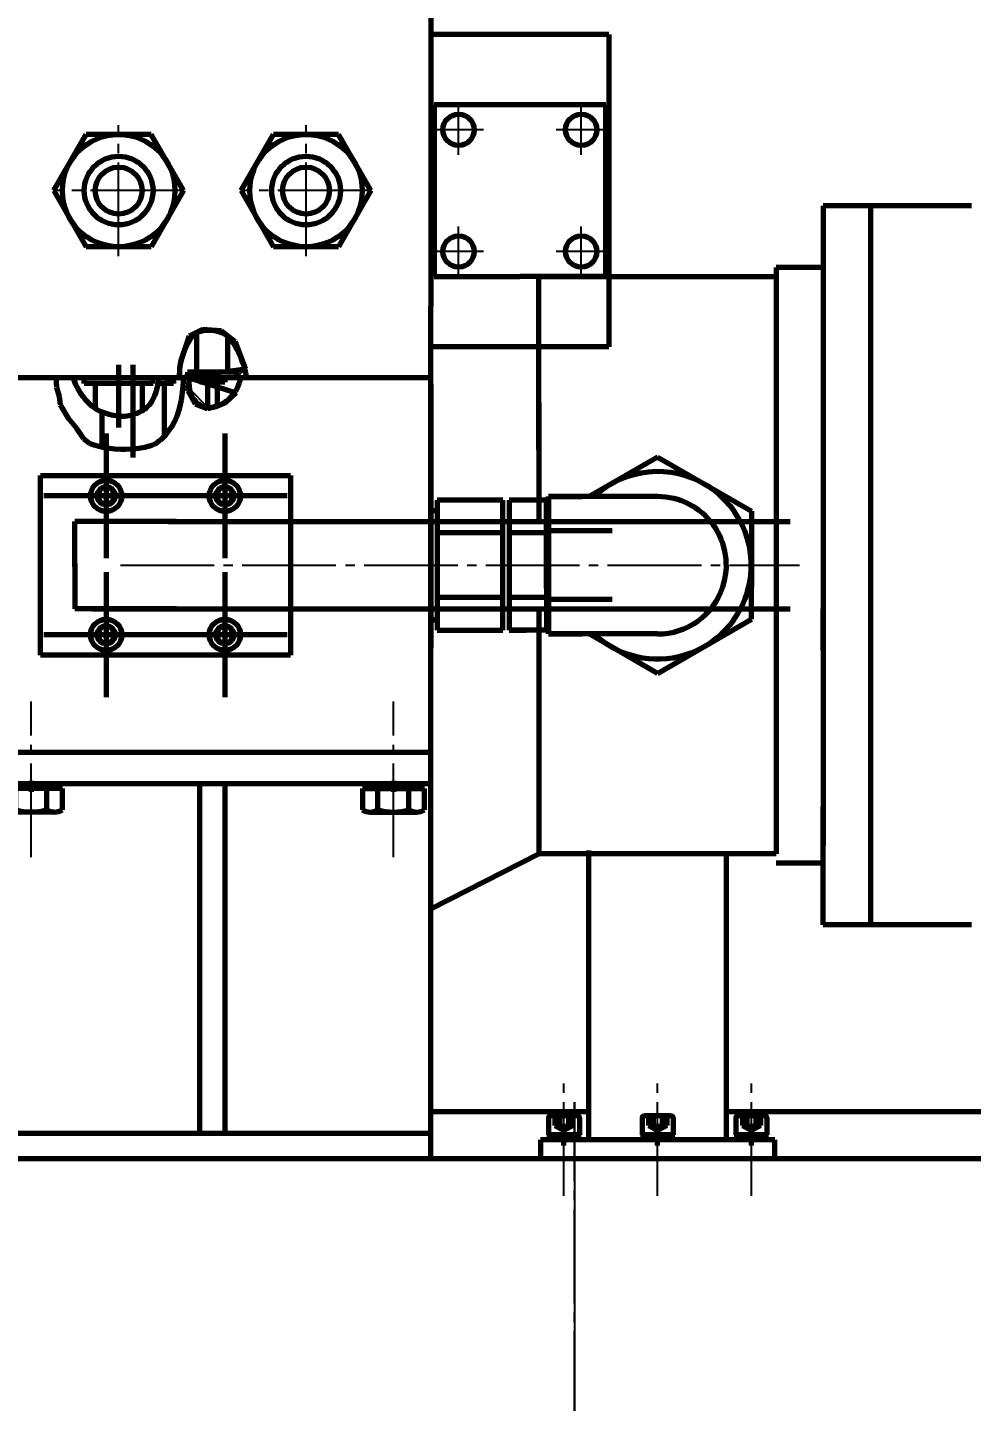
# Model space of a CAD drawing. Header units: millimetres. Extents: x -11880 to 11880, y -8400 to 8400.
# Drawn here: x 468.5 to 770.8, y 4265.5 to 4705.6 of the extents above; entities that cross this region are included whole.
import ezdxf

# ---------------------------------------------------------------- set-up
doc = ezdxf.new("R2010")
doc.units = ezdxf.units.MM
doc.linetypes.add('EB_DASHDOT', pattern=[39, 30, -3, 3, -3])
for name, color, linetype, lineweight in [('CAXA0', 7, 'Continuous', 70), ('CAXA1', 1, 'EB_DASHDOT', 25), ('CAXA4', 3, 'Continuous', 25)]:
    doc.layers.add(name, color=color, linetype=linetype, lineweight=lineweight)
doc.styles.add('标准', font='', dxfattribs={"width": 0.667})
doc.styles.get('标准').set_extended_font_data('SimSun')
doc.dimstyles.new('标准', dxfattribs={"dimscale": 40, "dimtxt": 5, "dimasz": 3, "dimexe": 2, "dimexo": 0, "dimtad": 1, "dimdec": 1, "dimzin": 12, "dimdsep": 46, "dimtxsty": '标准', "dimcen": 0, "dimdle": 4, "dimaunit": 1, "dimazin": 2, "dimtfac": 1, "dimtdec": 3, "dimtmove": 0, "dimatfit": 3, "dimfxl": 0, "dimtolj": 1, "dimtzin": 0, "dimarcsym": 0})

# ---------------------------------------------------------------- blocks, each defined once
blk = doc.blocks.new('CAXBLOCK348', base_point=(459.75, 4439.83))
at = {"layer": 'CAXA0', "linetype": 'EB_DASHDOT', "lineweight": 25}
blk.add_line((469.67, 4439.83), (469.67, 4489.67), dxfattribs=at)
at = {"layer": 'CAXA0'}
for p, q in [((460.47, 4463.34), (478.87, 4463.34)), ((460.47, 4461.79), (460.47, 4463.34)), ((469.67, 4463.34), (468.9, 4461.79)), ((469.67, 4464.34), (469.67, 4460.79)), ((470.45, 4463.34), (469.67, 4461.79)), ((478.87, 4463.34), (478.87, 4461.79)), ((479.6, 4461.79), (459.75, 4461.79)), ((459.75, 4454.99), (459.75, 4461.79)), ((478.87, 4461.79), (460.47, 4461.79)), ((464.71, 4454.99), (464.71, 4461.79)), ((474.63, 4454.99), (474.63, 4461.79)), ((479.6, 4461.79), (479.6, 4454.99)), ((477.12, 4454.29), (462.23, 4454.29))]:
    blk.add_line(p, q, dxfattribs=at)
for centre, radius, start, end in [((462.23, 4459.05), 4.76, 238.5942, 301.4058), ((469.67, 4472.29), 18, 253.9966, 286.0034), ((477.12, 4459.05), 4.76, 238.5942, 301.4058)]:
    blk.add_arc(centre, radius, start, end, dxfattribs=at)
blk = doc.blocks.new('CAXBLOCK349', base_point=(595.6, 4439.83))
at = {"layer": 'CAXA0', "linetype": 'EB_DASHDOT', "lineweight": 25}
blk.add_line((585.67, 4439.83), (585.67, 4489.67), dxfattribs=at)
at = {"layer": 'CAXA0'}
for p, q in [((594.87, 4463.34), (576.47, 4463.34)), ((576.47, 4463.34), (576.47, 4461.79)), ((584.9, 4463.34), (585.67, 4461.79)), ((585.67, 4464.34), (585.67, 4460.79)), ((585.67, 4463.34), (586.45, 4461.79)), ((594.87, 4461.79), (594.87, 4463.34)), ((575.75, 4461.79), (595.6, 4461.79)), ((575.75, 4461.79), (575.75, 4454.99)), ((576.47, 4461.79), (594.87, 4461.79)), ((580.71, 4454.99), (580.71, 4461.79)), ((590.63, 4454.99), (590.63, 4461.79)), ((595.6, 4454.99), (595.6, 4461.79)), ((578.23, 4454.29), (593.12, 4454.29))]:
    blk.add_line(p, q, dxfattribs=at)
for centre, radius, start, end in [((578.23, 4459.05), 4.76, 238.5942, 301.4058), ((585.67, 4472.29), 18, 253.9966, 286.0034), ((593.12, 4459.05), 4.76, 238.5942, 301.4058)]:
    blk.add_arc(centre, radius, start, end, dxfattribs=at)
blk = doc.blocks.new('CAXBLOCK351', base_point=(493.67, 4511.09))
at = {"layer": 'CAXA0'}
for p, q in [((495.67, 4511.09), (491.67, 4511.09)), ((493.38, 4511.09), (493.53, 4511.34)), ((493.53, 4510.84), (493.38, 4511.09)), ((493.53, 4511.34), (493.82, 4511.34)), ((493.67, 4513.09), (493.67, 4509.09)), ((493.82, 4511.34), (493.96, 4511.09)), ((493.96, 4511.09), (493.82, 4510.84)), ((493.82, 4510.84), (493.53, 4510.84))]:
    blk.add_line(p, q, dxfattribs=at)
for radius in [0.5, 0.289]:
    blk.add_circle((493.67, 4511.09), radius, dxfattribs=at)
blk = doc.blocks.new('CAXBLOCK350', base_point=(493.67, 4511.09))
at = {"layer": 'CAXA0'}
for p, q in [((493.67, 4531.09), (493.67, 4491.09)), ((513.67, 4511.09), (473.67, 4511.09)), ((490.79, 4511.09), (492.23, 4513.59)), ((492.23, 4508.59), (490.79, 4511.09)), ((492.23, 4513.59), (495.12, 4513.59)), ((495.12, 4513.59), (496.56, 4511.09)), ((496.56, 4511.09), (495.12, 4508.59)), ((495.12, 4508.59), (492.23, 4508.59))]:
    blk.add_line(p, q, dxfattribs=at)
for radius in [5, 2.89]:
    blk.add_circle((493.67, 4511.09), radius, dxfattribs=at)
blk.add_blockref('CAXBLOCK351', (493.67, 4511.09), dxfattribs=at)
blk = doc.blocks.new('CAXBLOCK353', base_point=(531.67, 4511.09))
at = {"layer": 'CAXA0'}
for p, q in [((533.67, 4511.09), (529.67, 4511.09)), ((531.38, 4511.09), (531.53, 4511.34)), ((531.53, 4510.84), (531.38, 4511.09)), ((531.53, 4511.34), (531.82, 4511.34)), ((531.67, 4513.09), (531.67, 4509.09)), ((531.82, 4511.34), (531.96, 4511.09)), ((531.96, 4511.09), (531.82, 4510.84)), ((531.82, 4510.84), (531.53, 4510.84))]:
    blk.add_line(p, q, dxfattribs=at)
for radius in [0.5, 0.289]:
    blk.add_circle((531.67, 4511.09), radius, dxfattribs=at)
blk = doc.blocks.new('CAXBLOCK352', base_point=(531.67, 4511.09))
at = {"layer": 'CAXA0'}
for p, q in [((531.67, 4531.09), (531.67, 4491.09)), ((551.67, 4511.09), (511.67, 4511.09)), ((528.79, 4511.09), (530.23, 4513.59)), ((530.23, 4508.59), (528.79, 4511.09)), ((530.23, 4513.59), (533.12, 4513.59)), ((533.12, 4513.59), (534.56, 4511.09)), ((534.56, 4511.09), (533.12, 4508.59)), ((533.12, 4508.59), (530.23, 4508.59))]:
    blk.add_line(p, q, dxfattribs=at)
for radius in [5, 2.89]:
    blk.add_circle((531.67, 4511.09), radius, dxfattribs=at)
blk.add_blockref('CAXBLOCK353', (531.67, 4511.09), dxfattribs=at)
blk = doc.blocks.new('CAXBLOCK354', base_point=(700.27, 4349.34))
at = {"layer": 'CAXA0'}
for p, q in [((699.81, 4349.34), (699.81, 4349.5)), ((700.24, 4349.5), (699.81, 4349.5)), ((700.19, 4349.34), (699.81, 4349.34)), ((700.24, 4349.5), (700.19, 4349.34)), ((700.31, 4349.5), (700.25, 4349.34)), ((700.74, 4349.34), (700.25, 4349.34)), ((700.27, 4347.54), (700.27, 4351.3)), ((700.74, 4349.5), (700.31, 4349.5)), ((700.74, 4349.5), (700.74, 4349.34))]:
    blk.add_line(p, q, dxfattribs=at)
blk = doc.blocks.new('CAXBLOCK355', base_point=(670.27, 4349.34))
at = {"layer": 'CAXA0'}
for p, q in [((669.81, 4349.34), (669.81, 4349.5)), ((670.24, 4349.5), (669.81, 4349.5)), ((670.19, 4349.34), (669.81, 4349.34)), ((670.24, 4349.5), (670.19, 4349.34)), ((670.31, 4349.5), (670.25, 4349.34)), ((670.74, 4349.34), (670.25, 4349.34)), ((670.27, 4347.54), (670.27, 4351.3)), ((670.74, 4349.5), (670.31, 4349.5)), ((670.74, 4349.5), (670.74, 4349.34))]:
    blk.add_line(p, q, dxfattribs=at)
blk = doc.blocks.new('CAXBLOCK356', base_point=(640.27, 4349.34))
at = {"layer": 'CAXA0'}
for p, q in [((639.81, 4349.34), (639.81, 4349.5)), ((640.24, 4349.5), (639.81, 4349.5)), ((640.19, 4349.34), (639.81, 4349.34)), ((640.24, 4349.5), (640.19, 4349.34)), ((640.31, 4349.5), (640.25, 4349.34)), ((640.74, 4349.34), (640.25, 4349.34)), ((640.27, 4347.54), (640.27, 4351.3)), ((640.74, 4349.5), (640.31, 4349.5)), ((640.74, 4349.5), (640.74, 4349.34))]:
    blk.add_line(p, q, dxfattribs=at)
blk = doc.blocks.new('CAXBLOCK365', base_point=(2403.98, 1758.75))
at = {"layer": 'CAXA0', "color": 0, "linetype": 'Continuous', "lineweight": 25}
blk.add_line((512.27, 4576.03), (515.22, 4578.82), dxfattribs=at)
blk = doc.blocks.new('CAXBLOCK366', base_point=(2403.98, 1758.75))
at = {"layer": 'CAXA0', "color": 0, "linetype": 'Continuous', "lineweight": 25}
blk.add_line((512.27, 4576.03), (515.22, 4578.82), dxfattribs=at)
blk = doc.blocks.new('CAXBLOCK368', base_point=(531.67, 4555.59))
at = {"layer": 'CAXA0'}
for p, q in [((533.67, 4555.59), (529.67, 4555.59)), ((531.38, 4555.59), (531.53, 4555.84)), ((531.53, 4555.34), (531.38, 4555.59)), ((531.53, 4555.84), (531.82, 4555.84)), ((531.82, 4555.34), (531.53, 4555.34)), ((531.67, 4557.59), (531.67, 4553.59)), ((531.82, 4555.84), (531.96, 4555.59)), ((531.96, 4555.59), (531.82, 4555.34))]:
    blk.add_line(p, q, dxfattribs=at)
for radius in [0.5, 0.289]:
    blk.add_circle((531.67, 4555.59), radius, dxfattribs=at)
blk = doc.blocks.new('CAXBLOCK367', base_point=(531.67, 4555.59))
at = {"layer": 'CAXA0'}
for p, q in [((531.67, 4575.59), (531.67, 4535.59)), ((551.67, 4555.59), (511.67, 4555.59)), ((528.79, 4555.59), (530.23, 4558.09)), ((530.23, 4553.09), (528.79, 4555.59)), ((530.23, 4558.09), (533.12, 4558.09)), ((533.12, 4558.09), (534.56, 4555.59)), ((534.56, 4555.59), (533.12, 4553.09)), ((533.12, 4553.09), (530.23, 4553.09))]:
    blk.add_line(p, q, dxfattribs=at)
for radius in [5, 2.89]:
    blk.add_circle((531.67, 4555.59), radius, dxfattribs=at)
blk.add_blockref('CAXBLOCK368', (531.67, 4555.59), dxfattribs=at)
blk = doc.blocks.new('CAXBLOCK370', base_point=(493.67, 4555.59))
at = {"layer": 'CAXA0'}
for p, q in [((495.67, 4555.59), (491.67, 4555.59)), ((493.38, 4555.59), (493.53, 4555.84)), ((493.53, 4555.34), (493.38, 4555.59)), ((493.53, 4555.84), (493.82, 4555.84)), ((493.82, 4555.34), (493.53, 4555.34)), ((493.67, 4557.59), (493.67, 4553.59)), ((493.82, 4555.84), (493.96, 4555.59)), ((493.96, 4555.59), (493.82, 4555.34))]:
    blk.add_line(p, q, dxfattribs=at)
for radius in [0.5, 0.289]:
    blk.add_circle((493.67, 4555.59), radius, dxfattribs=at)
blk = doc.blocks.new('CAXBLOCK369', base_point=(493.67, 4555.59))
at = {"layer": 'CAXA0'}
for p, q in [((493.67, 4575.59), (493.67, 4535.59)), ((513.67, 4555.59), (473.67, 4555.59)), ((490.79, 4555.59), (492.23, 4558.09)), ((492.23, 4553.09), (490.79, 4555.59)), ((492.23, 4558.09), (495.12, 4558.09)), ((495.12, 4558.09), (496.56, 4555.59)), ((496.56, 4555.59), (495.12, 4553.09)), ((495.12, 4553.09), (492.23, 4553.09))]:
    blk.add_line(p, q, dxfattribs=at)
for radius in [5, 2.89]:
    blk.add_circle((493.67, 4555.59), radius, dxfattribs=at)
blk.add_blockref('CAXBLOCK370', (493.67, 4555.59), dxfattribs=at)
blk = doc.blocks.new('CAXBLOCK376', base_point=(2403.98, 1758.75))
at = {"layer": 'CAXA0', "color": 0, "linetype": 'Continuous', "lineweight": 25}
blk.add_line((536.46, 4594.56), (538.09, 4596.1), dxfattribs=at)
blk = doc.blocks.new('CAXBLOCK377', base_point=(2403.98, 1758.75))
at = {"layer": 'CAXA0', "color": 0, "linetype": 'Continuous', "lineweight": 25}
blk.add_line((536.46, 4594.56), (538.09, 4596.1), dxfattribs=at)
blk = doc.blocks.new('CAXBLOCK378', base_point=(2403.98, 1758.75))
at = {"layer": 'CAXA0', "color": 0, "linetype": 'Continuous', "lineweight": 25}
blk.add_line((526.17, 4583.97), (520.44, 4589.71), dxfattribs=at)
blk = doc.blocks.new('CAXBLOCK379', base_point=(2403.98, 1758.75))
at = {"layer": 'CAXA0', "color": 0, "linetype": 'Continuous', "lineweight": 25}
blk.add_line((490.17, 4584.05), (485.04, 4589.18), dxfattribs=at)
blk = doc.blocks.new('CAXBLOCK380', base_point=(2403.98, 1758.75))
at = {"layer": 'CAXA0', "color": 0, "linetype": 'Continuous', "lineweight": 25}
blk.add_line((526.17, 4583.97), (520.44, 4589.71), dxfattribs=at)
blk = doc.blocks.new('CAXBLOCK381', base_point=(2403.98, 1758.75))
at = {"layer": 'CAXA0', "color": 0, "linetype": 'Continuous', "lineweight": 25}
blk.add_line((490.17, 4584.05), (485.04, 4589.18), dxfattribs=at)
blk = doc.blocks.new('CAXBLOCK345', base_point=(363.67, 3781.08))
at = {"layer": 'CAXA0', "linetype": 'Continuous', "lineweight": 70}
h = blk.add_hatch(color=7, dxfattribs=at)
h.paths.add_polyline_path([(532.67, 4595.14), (532.67, 4593.34), (535.67, 4593.34), (535.67, 4595.14)], flags=0)
h.paths.add_polyline_path([(519.67, 4594.45), (519.67, 4593.34), (522.67, 4593.34), (522.67, 4595.08)], flags=0)
h.paths.add_polyline_path([(519.67, 4595.14), (519.67, 4594.45), (522.67, 4595.08), (522.67, 4595.14)], flags=0)
h = blk.add_hatch(color=7, dxfattribs=at)
h.paths.add_polyline_path([(532.67, 4595.14), (532.67, 4593.34), (535.67, 4593.34), (535.67, 4595.14)], flags=0)
h.paths.add_polyline_path([(519.67, 4594.45), (519.67, 4593.34), (522.67, 4593.34), (522.67, 4595.08)], flags=0)
h.paths.add_polyline_path([(519.67, 4595.14), (519.67, 4594.45), (522.67, 4595.08), (522.67, 4595.14)], flags=0)
h = blk.add_hatch(color=7, dxfattribs=at)
h.paths.add_polyline_path([(505.17, 4593.34), (505.17, 4591.54), (508.67, 4591.54), (508.67, 4593.34)], flags=0)
h.paths.add_polyline_path([(486.67, 4593.34), (486.67, 4591.54), (490.17, 4591.54), (490.17, 4593.34)], flags=0)
h = blk.add_hatch(color=7, dxfattribs=at)
h.paths.add_polyline_path([(505.17, 4593.34), (505.17, 4591.54), (508.67, 4591.54), (508.67, 4593.34)], flags=0)
h.paths.add_polyline_path([(486.67, 4593.34), (486.67, 4591.54), (490.17, 4591.54), (490.17, 4593.34)], flags=0)
h = blk.add_hatch(color=7, dxfattribs=at)
h.paths.add_polyline_path([(512.27, 4592.92), (512.27, 4591.54), (515.27, 4591.54), (515.27, 4593.34), (514.28, 4593.34)], flags=0)
h.paths.add_polyline_path([(512.27, 4593.34), (512.27, 4592.92), (514.28, 4593.34)], flags=0)
h = blk.add_hatch(color=7, dxfattribs=at)
h.paths.add_polyline_path([(512.27, 4592.92), (512.27, 4591.54), (515.27, 4591.54), (515.27, 4593.34), (514.28, 4593.34)], flags=0)
h.paths.add_polyline_path([(512.27, 4593.34), (512.27, 4592.92), (514.28, 4593.34)], flags=0)
h = blk.add_hatch(color=7, dxfattribs=at)
h.paths.add_polyline_path([(525.67, 4593.34), (523.67, 4593.34), (523.67, 4591.94), (525.67, 4591.94)], flags=0)
h.paths.add_polyline_path([(529.67, 4591.94), (531.67, 4591.94), (531.67, 4593.34), (529.67, 4593.34)], flags=0)
h = blk.add_hatch(color=7, dxfattribs=at)
h.paths.add_polyline_path([(525.67, 4593.34), (523.67, 4593.34), (523.67, 4591.94), (525.67, 4591.94)], flags=0)
h.paths.add_polyline_path([(529.67, 4591.94), (531.67, 4591.94), (531.67, 4593.34), (529.67, 4593.34)], flags=0)
at = {"layer": 'CAXA0', "color": 7, "linetype": 'Continuous', "lineweight": 70}
for p, q in [((597.67, 4713.34), (597.67, 4616.24)), ((654.67, 4703.34), (597.67, 4703.34)), ((598.67, 4680.84), (598.67, 4625.84)), ((653.67, 4680.84), (598.67, 4680.84)), ((653.67, 4625.84), (653.67, 4680.84)), ((476.92, 4653.34), (487.25, 4671.34)), ((508.1, 4671.34), (487.25, 4671.34)), ((518.42, 4653.34), (508.1, 4671.34)), ((536.92, 4653.34), (547.25, 4671.34)), ((568.1, 4671.34), (547.25, 4671.34)), ((578.42, 4653.34), (568.1, 4671.34)), ((476.92, 4653.34), (487.25, 4635.34)), ((518.42, 4653.34), (508.1, 4635.34)), ((536.92, 4653.34), (547.25, 4635.34)), ((578.42, 4653.34), (568.1, 4635.34)), ((723.27, 4648.51), (723.27, 4443.58)), ((770.77, 4648.51), (723.27, 4648.51)), ((508.1, 4635.34), (487.25, 4635.34)), ((568.1, 4635.34), (547.25, 4635.34)), ((598.67, 4625.84), (626.17, 4625.84)), ((653.67, 4625.84), (626.17, 4625.84)), ((632.27, 4570.34), (632.27, 4625.75)), ((708.27, 4625.75), (632.27, 4625.75)), ((708.27, 4628.75), (708.27, 4540.34)), ((723.27, 4628.75), (708.27, 4628.75)), ((597.67, 4343.34), (597.67, 4616.24)), ((524.54, 4608.82), (520.3, 4606.74)), ((524.54, 4608.82), (520.3, 4606.74)), ((523.04, 4607.89), (522.49, 4607.6)), ((523.04, 4607.89), (522.49, 4607.6)), ((523.61, 4608.11), (523.04, 4607.89)), ((523.61, 4608.11), (523.04, 4607.89)), ((524.22, 4608.28), (523.61, 4608.11)), ((524.22, 4608.28), (523.61, 4608.11)), ((524.85, 4608.4), (524.22, 4608.28)), ((524.85, 4608.4), (524.22, 4608.28)), ((530.61, 4608.39), (524.54, 4608.82)), ((530.61, 4608.39), (524.54, 4608.82)), ((525.5, 4608.49), (524.85, 4608.4)), ((525.5, 4608.49), (524.85, 4608.4)), ((526.18, 4608.53), (525.5, 4608.49)), ((526.18, 4608.53), (525.5, 4608.49)), ((526.88, 4608.53), (526.18, 4608.53)), ((526.88, 4608.53), (526.18, 4608.53)), ((527.58, 4608.49), (526.88, 4608.53)), ((527.58, 4608.49), (526.88, 4608.53)), ((528.28, 4608.41), (527.58, 4608.49)), ((528.28, 4608.41), (527.58, 4608.49)), ((528.98, 4608.28), (528.28, 4608.41)), ((528.98, 4608.28), (528.28, 4608.41)), ((529.67, 4608.11), (528.98, 4608.28)), ((529.67, 4608.11), (528.98, 4608.28)), ((530.34, 4607.9), (529.67, 4608.11)), ((530.34, 4607.9), (529.67, 4608.11)), ((530.98, 4607.64), (530.34, 4607.9)), ((530.98, 4607.64), (530.34, 4607.9)), ((535.03, 4605.01), (530.61, 4608.39)), ((535.03, 4605.01), (530.61, 4608.39)), ((520.3, 4606.74), (517.44, 4598.52)), ((520.3, 4606.74), (517.44, 4598.52)), ((519.69, 4604.27), (519.3, 4603.46)), ((519.69, 4604.27), (519.3, 4603.46)), ((520.09, 4605.03), (519.69, 4604.27)), ((520.09, 4605.03), (519.69, 4604.27)), ((520.53, 4605.72), (520.09, 4605.03)), ((520.53, 4605.72), (520.09, 4605.03)), ((520.98, 4606.32), (520.53, 4605.72)), ((520.98, 4606.32), (520.53, 4605.72)), ((521.46, 4606.82), (520.98, 4606.32)), ((521.46, 4606.82), (520.98, 4606.32)), ((521.96, 4607.25), (521.46, 4606.82)), ((521.96, 4607.25), (521.46, 4606.82)), ((522.49, 4607.6), (521.96, 4607.25)), ((522.49, 4607.6), (521.96, 4607.25)), ((522.67, 4595.14), (522.67, 4607.7)), ((531.6, 4607.31), (530.98, 4607.64)), ((531.6, 4607.31), (530.98, 4607.64)), ((532.21, 4606.92), (531.6, 4607.31)), ((532.21, 4606.92), (531.6, 4607.31)), ((532.8, 4606.44), (532.21, 4606.92)), ((532.8, 4606.44), (532.21, 4606.92)), ((532.67, 4595.14), (532.67, 4606.54)), ((533.38, 4605.86), (532.8, 4606.44)), ((533.38, 4605.86), (532.8, 4606.44)), ((533.96, 4605.16), (533.38, 4605.86)), ((533.96, 4605.16), (533.38, 4605.86)), ((534.54, 4604.35), (533.96, 4605.16)), ((534.54, 4604.35), (533.96, 4605.16)), ((535.12, 4603.39), (534.54, 4604.35)), ((535.12, 4603.39), (534.54, 4604.35)), ((538.34, 4596.27), (535.03, 4605.01)), ((538.34, 4596.27), (535.03, 4605.01)), ((517.84, 4599.41), (517.65, 4598.75)), ((517.84, 4599.41), (517.65, 4598.75)), ((518.06, 4600.14), (517.84, 4599.41)), ((518.06, 4600.14), (517.84, 4599.41)), ((518.32, 4600.93), (518.06, 4600.14)), ((518.32, 4600.93), (518.06, 4600.14)), ((518.62, 4601.77), (518.32, 4600.93)), ((518.62, 4601.77), (518.32, 4600.93)), ((518.95, 4602.61), (518.62, 4601.77)), ((518.95, 4602.61), (518.62, 4601.77)), ((519.3, 4603.46), (518.95, 4602.61)), ((519.3, 4603.46), (518.95, 4602.61)), ((535.71, 4602.29), (535.12, 4603.39)), ((535.71, 4602.29), (535.12, 4603.39)), ((536.29, 4601.07), (535.71, 4602.29)), ((536.29, 4601.07), (535.71, 4602.29)), ((536.85, 4599.78), (536.29, 4601.07)), ((536.85, 4599.78), (536.29, 4601.07)), ((537.36, 4598.43), (536.85, 4599.78)), ((537.36, 4598.43), (536.85, 4599.78)), ((654.67, 4603.34), (597.67, 4603.34)), ((497.67, 4597.54), (497.67, 4577.51)), ((502.27, 4567.83), (502.27, 4597.54)), ((517.13, 4596.59), (517.1, 4593.34)), ((517.13, 4596.59), (517.1, 4593.34)), ((517.1, 4593.34), (538.34, 4596.27)), ((517.1, 4593.34), (538.34, 4596.27)), ((517.15, 4595.4), (517.11, 4594.46)), ((517.15, 4595.4), (517.11, 4594.46)), ((517.44, 4598.52), (517.13, 4596.59)), ((517.44, 4598.52), (517.13, 4596.59)), ((517.2, 4596.2), (517.15, 4595.4)), ((517.2, 4596.2), (517.15, 4595.4)), ((517.27, 4596.9), (517.2, 4596.2)), ((517.27, 4596.9), (517.2, 4596.2)), ((517.37, 4597.53), (517.27, 4596.9)), ((517.37, 4597.53), (517.27, 4596.9)), ((517.49, 4598.14), (517.37, 4597.53)), ((517.49, 4598.14), (517.37, 4597.53)), ((517.65, 4598.75), (517.49, 4598.14)), ((517.65, 4598.75), (517.49, 4598.14)), ((535.67, 4595.14), (519.67, 4595.14)), ((519.67, 4595.14), (519.67, 4593.34)), ((535.67, 4593.34), (535.67, 4595.14)), ((537.81, 4597.08), (537.36, 4598.43)), ((537.81, 4597.08), (537.36, 4598.43)), ((538.18, 4595.76), (537.81, 4597.08)), ((538.18, 4595.76), (537.81, 4597.08)), ((538.46, 4594.5), (538.18, 4595.76)), ((538.46, 4594.5), (538.18, 4595.76)), ((597.67, 4593.34), (457.67, 4593.34)), ((477.86, 4590.28), (477.64, 4593.34)), ((477.86, 4590.28), (477.64, 4593.34)), ((478.72, 4587.37), (477.86, 4590.28)), ((478.72, 4587.37), (477.86, 4590.28)), ((486.67, 4591.54), (486.67, 4593.34)), ((508.67, 4591.54), (486.67, 4591.54)), ((490.17, 4591.54), (490.17, 4583.51)), ((505.17, 4591.54), (505.17, 4582.76)), ((508.67, 4591.54), (508.67, 4593.34)), ((515.27, 4591.54), (510.3, 4591.54)), ((512.27, 4591.54), (512.27, 4574.65)), ((512.27, 4591.54), (512.27, 4575.66)), ((515.27, 4593.34), (515.27, 4591.54)), ((517.11, 4594.46), (517.1, 4593.34)), ((517.11, 4594.46), (517.1, 4593.34)), ((518.42, 4593.34), (518.12, 4589.5)), ((518.42, 4593.34), (518.12, 4589.5)), ((519.9, 4589.24), (520.4, 4593.34)), ((519.9, 4589.24), (520.4, 4593.34)), ((520.29, 4591.89), (520.4, 4593.34)), ((520.29, 4591.89), (520.4, 4593.34)), ((520.32, 4590.61), (520.29, 4591.89)), ((520.32, 4590.61), (520.29, 4591.89)), ((520.47, 4589.48), (520.32, 4590.61)), ((520.47, 4589.48), (520.32, 4590.61)), ((520.4, 4593.34), (535.31, 4588.55)), ((520.4, 4593.34), (535.31, 4588.55)), ((523.67, 4593.34), (523.67, 4591.94)), ((531.67, 4591.94), (523.67, 4591.94)), ((525.67, 4593.34), (525.67, 4591.94)), ((526.17, 4591.94), (526.17, 4583.81)), ((529.17, 4591.94), (529.17, 4584.29)), ((529.67, 4593.34), (529.67, 4591.94)), ((531.67, 4593.34), (531.67, 4591.94)), ((535.68, 4590.3), (535.06, 4589.15)), ((535.68, 4590.3), (535.06, 4589.15)), ((536.29, 4591.69), (535.68, 4590.3)), ((536.29, 4591.69), (535.68, 4590.3)), ((536.89, 4593.34), (536.29, 4591.69)), ((536.89, 4593.34), (536.29, 4591.69)), ((538.63, 4593.34), (538.46, 4594.5)), ((538.63, 4593.34), (538.46, 4594.5)), ((597.67, 4591.24), (597.67, 4506.82)), ((479.03, 4584.77), (478.72, 4587.37)), ((479.03, 4584.77), (478.72, 4587.37)), ((517.64, 4586.22), (517.01, 4583.45)), ((517.64, 4586.22), (517.01, 4583.45)), ((518.12, 4589.5), (517.64, 4586.22)), ((518.12, 4589.5), (517.64, 4586.22)), ((522.29, 4584.9), (519.9, 4589.24)), ((522.29, 4584.9), (519.9, 4589.24)), ((520.72, 4588.5), (520.47, 4589.48)), ((520.72, 4588.5), (520.47, 4589.48)), ((521.05, 4587.65), (520.72, 4588.5)), ((521.05, 4587.65), (520.72, 4588.5)), ((521.44, 4586.92), (521.05, 4587.65)), ((521.44, 4586.92), (521.05, 4587.65)), ((521.88, 4586.28), (521.44, 4586.92)), ((521.88, 4586.28), (521.44, 4586.92)), ((522.34, 4585.75), (521.88, 4586.28)), ((522.34, 4585.75), (521.88, 4586.28)), ((532.2, 4585.92), (531.72, 4585.57)), ((532.2, 4585.92), (531.72, 4585.57)), ((535.31, 4588.55), (531.73, 4585.28)), ((535.31, 4588.55), (531.73, 4585.28)), ((532.72, 4586.33), (532.2, 4585.92)), ((532.72, 4586.33), (532.2, 4585.92)), ((533.27, 4586.82), (532.72, 4586.33)), ((533.27, 4586.82), (532.72, 4586.33)), ((533.85, 4587.44), (533.27, 4586.82)), ((533.85, 4587.44), (533.27, 4586.82)), ((534.45, 4588.21), (533.85, 4587.44)), ((534.45, 4588.21), (533.85, 4587.44)), ((535.06, 4589.15), (534.45, 4588.21)), ((535.06, 4589.15), (534.45, 4588.21)), ((481.74, 4580.2), (479.03, 4584.77)), ((481.74, 4580.2), (479.03, 4584.77)), ((492.27, 4582.39), (492.27, 4571.14)), ((517.01, 4583.45), (516.26, 4581.13)), ((517.01, 4583.45), (516.26, 4581.13)), ((526.17, 4583.46), (522.29, 4584.9)), ((526.17, 4583.46), (522.29, 4584.9)), ((522.81, 4585.29), (522.34, 4585.75)), ((522.81, 4585.29), (522.34, 4585.75)), ((523.28, 4584.9), (522.81, 4585.29)), ((523.28, 4584.9), (522.81, 4585.29)), ((523.75, 4584.59), (523.28, 4584.9)), ((523.75, 4584.59), (523.28, 4584.9)), ((524.22, 4584.33), (523.75, 4584.59)), ((524.22, 4584.33), (523.75, 4584.59)), ((524.68, 4584.13), (524.22, 4584.33)), ((524.68, 4584.13), (524.22, 4584.33)), ((525.14, 4583.99), (524.68, 4584.13)), ((525.14, 4583.99), (524.68, 4584.13)), ((525.59, 4583.89), (525.14, 4583.99)), ((525.59, 4583.89), (525.14, 4583.99)), ((526.03, 4583.82), (525.59, 4583.89)), ((526.03, 4583.82), (525.59, 4583.89)), ((526.45, 4583.8), (526.03, 4583.82)), ((526.45, 4583.8), (526.03, 4583.82)), ((529.17, 4584.21), (526.17, 4583.46)), ((529.17, 4584.21), (526.17, 4583.46)), ((526.86, 4583.8), (526.45, 4583.8)), ((526.86, 4583.8), (526.45, 4583.8)), ((527.26, 4583.83), (526.86, 4583.8)), ((527.26, 4583.83), (526.86, 4583.8)), ((527.64, 4583.89), (527.26, 4583.83)), ((527.64, 4583.89), (527.26, 4583.83)), ((528.02, 4583.96), (527.64, 4583.89)), ((528.02, 4583.96), (527.64, 4583.89)), ((528.39, 4584.05), (528.02, 4583.96)), ((528.39, 4584.05), (528.02, 4583.96)), ((528.75, 4584.15), (528.39, 4584.05)), ((528.75, 4584.15), (528.39, 4584.05)), ((529.1, 4584.26), (528.75, 4584.15)), ((529.1, 4584.26), (528.75, 4584.15)), ((529.44, 4584.38), (529.1, 4584.26)), ((529.44, 4584.38), (529.1, 4584.26)), ((531.73, 4585.28), (529.17, 4584.21)), ((531.73, 4585.28), (529.17, 4584.21)), ((529.79, 4584.51), (529.44, 4584.38)), ((529.79, 4584.51), (529.44, 4584.38)), ((530.14, 4584.66), (529.79, 4584.51)), ((530.14, 4584.66), (529.79, 4584.51)), ((530.5, 4584.83), (530.14, 4584.66)), ((530.5, 4584.83), (530.14, 4584.66)), ((530.88, 4585.04), (530.5, 4584.83)), ((530.88, 4585.04), (530.5, 4584.83)), ((531.29, 4585.28), (530.88, 4585.04)), ((531.29, 4585.28), (530.88, 4585.04)), ((531.72, 4585.57), (531.29, 4585.28)), ((531.72, 4585.57), (531.29, 4585.28)), ((632.27, 4585.34), (632.27, 4547.34)), ((708.27, 4585.34), (708.27, 4533.34)), ((484.23, 4577.19), (481.74, 4580.2)), ((484.23, 4577.19), (481.74, 4580.2)), ((486.53, 4573.83), (484.23, 4577.19)), ((486.53, 4573.83), (484.23, 4577.19)), ((514.54, 4577.59), (513.63, 4576.26)), ((514.54, 4577.59), (513.63, 4576.26)), ((515.42, 4579.19), (514.54, 4577.59)), ((515.42, 4579.19), (514.54, 4577.59)), ((516.26, 4581.13), (515.42, 4579.19)), ((516.26, 4581.13), (515.42, 4579.19)), ((488.39, 4572.38), (486.53, 4573.83)), ((488.39, 4572.38), (486.53, 4573.83)), ((510.16, 4572.73), (509.27, 4572.17)), ((510.16, 4572.73), (509.27, 4572.17)), ((511.02, 4573.4), (510.16, 4572.73)), ((511.02, 4573.4), (510.16, 4572.73)), ((511.87, 4574.2), (511.02, 4573.4)), ((511.87, 4574.2), (511.02, 4573.4)), ((512.73, 4575.15), (511.87, 4574.2)), ((512.73, 4575.15), (511.87, 4574.2)), ((513.63, 4576.26), (512.73, 4575.15)), ((513.63, 4576.26), (512.73, 4575.15)), ((489.81, 4571.81), (488.39, 4572.38)), ((489.81, 4571.81), (488.39, 4572.38)), ((491.34, 4571.34), (489.81, 4571.81)), ((491.34, 4571.34), (489.81, 4571.81)), ((492.98, 4570.98), (491.34, 4571.34)), ((492.98, 4570.98), (491.34, 4571.34)), ((494.71, 4570.72), (492.98, 4570.98)), ((494.71, 4570.72), (492.98, 4570.98)), ((496.48, 4570.55), (494.71, 4570.72)), ((496.48, 4570.55), (494.71, 4570.72)), ((498.26, 4570.47), (496.48, 4570.55)), ((498.26, 4570.47), (496.48, 4570.55)), ((500.02, 4570.46), (498.26, 4570.47)), ((500.02, 4570.46), (498.26, 4570.47)), ((501.72, 4570.53), (500.02, 4570.46)), ((501.72, 4570.53), (500.02, 4570.46)), ((503.32, 4570.65), (501.72, 4570.53)), ((503.32, 4570.65), (501.72, 4570.53)), ((504.79, 4570.83), (503.32, 4570.65)), ((504.79, 4570.83), (503.32, 4570.65)), ((506.1, 4571.06), (504.79, 4570.83)), ((506.1, 4571.06), (504.79, 4570.83)), ((507.26, 4571.36), (506.1, 4571.06)), ((507.26, 4571.36), (506.1, 4571.06)), ((508.31, 4571.72), (507.26, 4571.36)), ((508.31, 4571.72), (507.26, 4571.36)), ((509.27, 4572.17), (508.31, 4571.72)), ((509.27, 4572.17), (508.31, 4571.72)), ((670.27, 4567.99), (648.39, 4555.34)), ((670.27, 4567.99), (700.27, 4550.65)), ((472.67, 4504.59), (472.67, 4562.09)), ((472.67, 4562.09), (552.67, 4562.09)), ((552.67, 4562.09), (552.67, 4504.59)), ((723.27, 4560.67), (723.27, 4547.34)), ((635.27, 4555.34), (635.27, 4511.34)), ((635.27, 4511.34), (635.27, 4555.34)), ((670.27, 4555.34), (635.27, 4555.34)), ((635.27, 4555.34), (646.09, 4555.34)), ((597.67, 4550.84), (597.67, 4515.84)), ((597.67, 4550.84), (599.67, 4550.84)), ((599.67, 4554.14), (599.67, 4512.54)), ((620.67, 4554.14), (599.67, 4554.14)), ((599.67, 4550.84), (599.67, 4515.84)), ((620.67, 4512.54), (620.67, 4554.14)), ((622.67, 4554.14), (622.67, 4512.54)), ((634.67, 4554.14), (622.67, 4554.14)), ((634.67, 4525.9), (634.67, 4554.14)), ((516.17, 4547.34), (483.67, 4547.34)), ((483.67, 4532.82), (483.67, 4547.34)), ((513.41, 4547.34), (712.67, 4547.34)), ((700.27, 4550.65), (700.27, 4526.34)), ((620.67, 4543.72), (599.67, 4543.72)), ((634.67, 4543.72), (622.67, 4543.72)), ((655.67, 4544.34), (634.67, 4544.34)), ((634.67, 4540.78), (634.67, 4512.54)), ((483.67, 4533.85), (483.67, 4519.34)), ((708.27, 4533.34), (708.27, 4496.34)), ((700.27, 4516.03), (700.27, 4526.34)), ((620.67, 4522.96), (599.67, 4522.96)), ((634.67, 4522.96), (622.67, 4522.96)), ((655.67, 4522.34), (634.67, 4522.34)), ((516.17, 4519.34), (483.67, 4519.34)), ((489.11, 4519.34), (712.67, 4519.34)), ((599.67, 4515.84), (597.67, 4515.84)), ((597.67, 4515.84), (599.67, 4515.84)), ((632.27, 4519.34), (632.27, 4496.34)), ((670.27, 4498.69), (700.27, 4516.03)), ((723.27, 4506.01), (723.27, 4519.34)), ((599.67, 4512.54), (620.67, 4512.54)), ((622.67, 4512.54), (628.17, 4512.54)), ((634.67, 4512.54), (622.67, 4512.54)), ((635.27, 4511.34), (646.09, 4511.34)), ((670.27, 4511.34), (635.27, 4511.34)), ((670.27, 4498.69), (648.39, 4511.34)), ((552.67, 4504.59), (472.67, 4504.59)), ((632.27, 4496.34), (632.27, 4440.93)), ((708.27, 4496.34), (708.27, 4440.93)), ((597.67, 4473.34), (457.67, 4473.34)), ((597.67, 4463.34), (457.67, 4463.34)), ((523.67, 4351.34), (523.67, 4463.34)), ((531.67, 4463.34), (531.67, 4351.34)), ((723.27, 4418.17), (723.27, 4456.01)), ((648.27, 4349.34), (648.27, 4441.99)), ((692.27, 4349.34), (692.27, 4441.75)), ((723.27, 4437.93), (708.27, 4437.93)), ((770.77, 4418.17), (723.27, 4418.17)), ((597.67, 4358.34), (648.27, 4358.34)), ((597.67, 4358.34), (648.27, 4358.34)), ((692.27, 4358.34), (811.66, 4358.34)), ((692.27, 4358.34), (811.66, 4358.34)), ((635.27, 4356.34), (635.27, 4350.94)), ((644.67, 4356.94), (635.87, 4356.94)), ((637.39, 4356.94), (637.39, 4353.94)), ((637.39, 4353.94), (640.27, 4352.27)), ((638.83, 4356.94), (638.83, 4353.94)), ((643.16, 4353.94), (640.27, 4352.27)), ((641.72, 4356.94), (641.72, 4353.94)), ((643.16, 4356.94), (643.16, 4353.94)), ((645.27, 4356.34), (645.27, 4350.94)), ((665.27, 4356.34), (665.27, 4350.94)), ((674.67, 4356.94), (665.87, 4356.94)), ((667.39, 4356.94), (667.39, 4353.94)), ((667.39, 4353.94), (670.27, 4352.27)), ((668.83, 4356.94), (668.83, 4353.94)), ((673.16, 4353.94), (670.27, 4352.27)), ((671.72, 4356.94), (671.72, 4353.94)), ((673.16, 4356.94), (673.16, 4353.94)), ((675.27, 4356.34), (675.27, 4350.94)), ((695.27, 4356.34), (695.27, 4350.94)), ((704.67, 4356.94), (695.87, 4356.94)), ((697.39, 4356.94), (697.39, 4353.94)), ((697.39, 4353.94), (700.27, 4352.27)), ((698.83, 4356.94), (698.83, 4353.94)), ((703.16, 4353.94), (700.27, 4352.27)), ((701.72, 4356.94), (701.72, 4353.94)), ((703.16, 4356.94), (703.16, 4353.94)), ((705.27, 4356.34), (705.27, 4350.94)), ((597.67, 4351.34), (457.67, 4351.34)), ((632.77, 4349.34), (632.77, 4343.34)), ((695.62, 4349.34), (632.77, 4349.34)), ((645.27, 4350.94), (635.27, 4350.94)), ((640.07, 4349.34), (639.43, 4349.34)), ((675.27, 4350.94), (665.27, 4350.94)), ((670.07, 4349.34), (669.43, 4349.34)), ((705.27, 4350.94), (695.27, 4350.94)), ((700.07, 4349.34), (699.43, 4349.34)), ((707.77, 4349.34), (704.92, 4349.34)), ((707.77, 4343.34), (707.77, 4349.34)), ((297.67, 4343.34), (950.78, 4343.34)), ((632.77, 4343.34), (707.77, 4343.34)), ((688.17, 4343.34), (828.17, 4343.34))]:
    blk.add_line(p, q, dxfattribs=at)
at = {"layer": 'CAXA0', "linetype": 'Continuous', "lineweight": 70}
for p, q in [((654.67, 4703.34), (654.67, 4603.34)), ((738.56, 4418.17), (738.56, 4648.51)), ((597.67, 4423.24), (632.27, 4440.93)), ((708.27, 4440.93), (632.27, 4440.93)), ((635.62, 4349.34), (635.62, 4350.94)), ((639.95, 4350.94), (635.62, 4350.94)), ((639.43, 4349.34), (635.62, 4349.34)), ((639.95, 4350.94), (639.43, 4349.34)), ((640.59, 4350.94), (640.07, 4349.34)), ((644.92, 4349.34), (640.07, 4349.34)), ((644.92, 4350.94), (640.59, 4350.94)), ((644.92, 4350.94), (644.92, 4349.34)), ((665.62, 4349.34), (665.62, 4350.94)), ((669.95, 4350.94), (665.62, 4350.94)), ((669.43, 4349.34), (665.62, 4349.34)), ((669.95, 4350.94), (669.43, 4349.34)), ((670.59, 4350.94), (670.07, 4349.34)), ((674.92, 4349.34), (670.07, 4349.34)), ((674.92, 4350.94), (670.59, 4350.94)), ((674.92, 4350.94), (674.92, 4349.34)), ((695.62, 4349.34), (695.62, 4350.94)), ((699.95, 4350.94), (695.62, 4350.94)), ((699.43, 4349.34), (695.62, 4349.34)), ((699.95, 4350.94), (699.43, 4349.34)), ((700.59, 4350.94), (700.07, 4349.34)), ((704.92, 4349.34), (700.07, 4349.34)), ((704.92, 4350.94), (700.59, 4350.94)), ((704.92, 4350.94), (704.92, 4349.34))]:
    blk.add_line(p, q, dxfattribs=at)
at = {"layer": 'CAXA0', "color": 7, "linetype": 'Continuous', "lineweight": 70}
blk.add_lwpolyline([(510.65, 4593.34), (510.31, 4591.58), (509.94, 4590.07), (509.55, 4588.76), (509.14, 4587.65), (508.72, 4586.71), (508.29, 4585.91), (507.85, 4585.23), (507.4, 4584.65), (506.94, 4584.14), (506.48, 4583.7), (506.02, 4583.32), (505.55, 4582.99), (505.07, 4582.7), (504.59, 4582.45), (504.09, 4582.22), (503.59, 4582), (503.08, 4581.8), (502.55, 4581.62), (502.01, 4581.45), (501.45, 4581.3), (500.87, 4581.18), (500.27, 4581.09), (499.64, 4581.03), (498.98, 4581.01), (498.29, 4581.03), (497.58, 4581.09), (496.85, 4581.18), (496.12, 4581.3), (495.39, 4581.45), (494.67, 4581.62), (493.97, 4581.81), (493.3, 4582.02), (492.66, 4582.24), (492.06, 4582.48), (491.47, 4582.75), (490.89, 4583.06), (490.3, 4583.42), (489.71, 4583.84), (489.09, 4584.33), (488.44, 4584.9), (487.75, 4585.56), (487.03, 4586.34), (486.28, 4587.26), (485.53, 4588.36), (484.76, 4589.65), (484.01, 4591.17), (483.27, 4592.95), (483.13, 4593.34)], dxfattribs=at)
blk.add_lwpolyline([(510.65, 4593.34), (510.31, 4591.58), (509.94, 4590.07), (509.55, 4588.76), (509.14, 4587.65), (508.72, 4586.71), (508.29, 4585.91), (507.85, 4585.23), (507.4, 4584.65), (506.94, 4584.14), (506.48, 4583.7), (506.02, 4583.32), (505.55, 4582.99), (505.07, 4582.7), (504.59, 4582.45), (504.09, 4582.22), (503.59, 4582), (503.08, 4581.8), (502.55, 4581.62), (502.01, 4581.45), (501.45, 4581.3), (500.87, 4581.18), (500.27, 4581.09), (499.64, 4581.03), (498.98, 4581.01), (498.29, 4581.03), (497.58, 4581.09), (496.85, 4581.18), (496.12, 4581.3), (495.39, 4581.45), (494.67, 4581.62), (493.97, 4581.81), (493.3, 4582.02), (492.66, 4582.24), (492.06, 4582.48), (491.47, 4582.75), (490.89, 4583.06), (490.3, 4583.42), (489.71, 4583.84), (489.09, 4584.33), (488.44, 4584.9), (487.75, 4585.56), (487.03, 4586.34), (486.28, 4587.26), (485.53, 4588.36), (484.76, 4589.65), (484.01, 4591.17), (483.27, 4592.95), (483.13, 4593.34)], dxfattribs=at)
for centre, radius in [((606.53, 4672.84), 5), ((645.81, 4672.84), 5), ((497.67, 4653.34), 18), ((557.67, 4653.34), 18), ((497.67, 4653.34), 11), ((497.67, 4653.34), 7.5), ((557.67, 4653.34), 11), ((557.67, 4653.34), 7.5), ((606.53, 4633.84), 5), ((645.81, 4633.84), 5)]:
    blk.add_circle(centre, radius, dxfattribs=at)
for centre, radius, start, end in [((670.27, 4533.34), 30, 343.7523, 132.8334), ((670.27, 4533.34), 22, 341.447, 90), ((670.27, 4533.34), 30, 227.1666, 346.5066), ((670.27, 4533.34), 22, 270, 341.447), ((635.87, 4356.34), 0.6, 90, 180), ((638.11, 4354.87), 1.18, 232.1211, 307.8789), ((640.27, 4358.02), 4.33, 250.5288, 289.4712), ((642.44, 4354.87), 1.18, 232.1211, 307.8789), ((644.67, 4356.34), 0.6, 0, 90), ((665.87, 4356.34), 0.6, 90, 180), ((668.11, 4354.87), 1.18, 232.1211, 307.8789), ((670.27, 4358.02), 4.33, 250.5288, 289.4712), ((672.44, 4354.87), 1.18, 232.1211, 307.8789), ((674.67, 4356.34), 0.6, 0, 90), ((695.87, 4356.34), 0.6, 90, 180), ((698.11, 4354.87), 1.18, 232.1211, 307.8789), ((700.27, 4358.02), 4.33, 250.5288, 289.4712), ((702.44, 4354.87), 1.18, 232.1211, 307.8789), ((704.67, 4356.34), 0.6, 0, 90)]:
    blk.add_arc(centre, radius, start, end, dxfattribs=at)
at = {"layer": 'CAXA1', "linetype": 'EB_DASHDOT', "lineweight": 25}
for p, q in [((606.53, 4664.84), (606.53, 4680.84)), ((645.81, 4664.84), (645.81, 4680.84)), ((497.67, 4632.34), (497.67, 4674.34)), ((557.67, 4632.34), (557.67, 4674.34)), ((614.53, 4672.84), (598.53, 4672.84)), ((653.81, 4672.84), (637.81, 4672.84)), ((518.67, 4653.34), (476.67, 4653.34)), ((578.67, 4653.34), (536.67, 4653.34)), ((606.53, 4625.84), (606.53, 4641.84)), ((645.81, 4625.84), (645.81, 4641.84)), ((614.53, 4633.84), (598.53, 4633.84)), ((653.81, 4633.84), (637.81, 4633.84)), ((498.26, 4533.34), (715.67, 4533.34)), ((643.67, 3829.02), (643.67, 4361.34))]:
    blk.add_line(p, q, dxfattribs=at)
at = {"layer": 'CAXA1', "color": 1, "linetype": 'EB_DASHDOT', "lineweight": 25}
for p, q in [((640.27, 4331.34), (640.27, 4368.94)), ((670.27, 4331.34), (670.27, 4368.94)), ((700.27, 4331.34), (700.27, 4368.94))]:
    blk.add_line(p, q, dxfattribs=at)
at = {"layer": 'CAXA0', "color": 7, "linetype": 'Continuous', "lineweight": 70}
for name, p in [('CAXBLOCK376', (2403.98, 1758.75)), ('CAXBLOCK377', (2403.98, 1758.75)), ('CAXBLOCK379', (2403.98, 1758.75)), ('CAXBLOCK381', (2403.98, 1758.75)), ('CAXBLOCK378', (2403.98, 1758.75)), ('CAXBLOCK380', (2403.98, 1758.75)), ('CAXBLOCK365', (2403.98, 1758.75)), ('CAXBLOCK366', (2403.98, 1758.75)), ('CAXBLOCK348', (459.75, 4439.83)), ('CAXBLOCK349', (595.6, 4439.83))]:
    blk.add_blockref(name, p, dxfattribs=at)
at = {"layer": 'CAXA0', "linetype": 'Continuous', "lineweight": 70}
for name, p in [('CAXBLOCK369', (493.67, 4555.59)), ('CAXBLOCK367', (531.67, 4555.59)), ('CAXBLOCK350', (493.67, 4511.09)), ('CAXBLOCK352', (531.67, 4511.09)), ('CAXBLOCK356', (640.27, 4349.34)), ('CAXBLOCK355', (670.27, 4349.34)), ('CAXBLOCK354', (700.27, 4349.34))]:
    blk.add_blockref(name, p, dxfattribs=at)
blk = doc.blocks.new('*D424')
at = {"layer": 'CAXA4', "linetype": 'Continuous', "lineweight": 25}
for points in [[(-856.33, 3066.35), (-736.33, 3051.35), (-736.33, 3081.35)], [(643.67, 3066.35), (523.67, 3051.35), (523.67, 3081.35)]]:
    blk.add_hatch(color=0, dxfattribs=at).paths.add_polyline_path(points, flags=0)
at = {"layer": 'CAXA4', "color": 0, "linetype": 'Continuous', "lineweight": 25}
for p, q in [((643.67, 4361.34), (643.67, 2986.35)), ((-856.33, 4230.91), (-856.33, 2986.35)), ((-856.33, 3066.35), (643.67, 3066.35))]:
    blk.add_line(p, q, dxfattribs=at)
at = {"layer": 'CAXA4', "color": 0, "linetype": 'Continuous', "lineweight": 25, "insert": (-319.09, 3365.35), "char_height": 200, "attachment_point": 1, "style": '标准'}
blk.add_mtext('\\fSimSun|b0|i0|p34;1500', dxfattribs=at)

msp = doc.modelspace()

# ---------------------------------------------------------------- block references
at = {"layer": 'CAXA0'}
msp.add_blockref('CAXBLOCK345', (363.67, 3781.08), dxfattribs=at)

# ---------------------------------------------------------------- dimensions: what is measured, and where the dimension line sits
at = {"layer": 'CAXA4'}
dim = msp.add_linear_dim(base=(-106.33, 3066.35), p1=(-856.33, 4230.91), p2=(643.67, 4361.34), text='\\fSimSun;1500', dimstyle='标准', dxfattribs=at)
dim.commit()
dim.dimension.update_dxf_attribs({"geometry": '*D424', "text_midpoint": (-106.33, 3228.35)})

doc.saveas('drawing.dxf')
